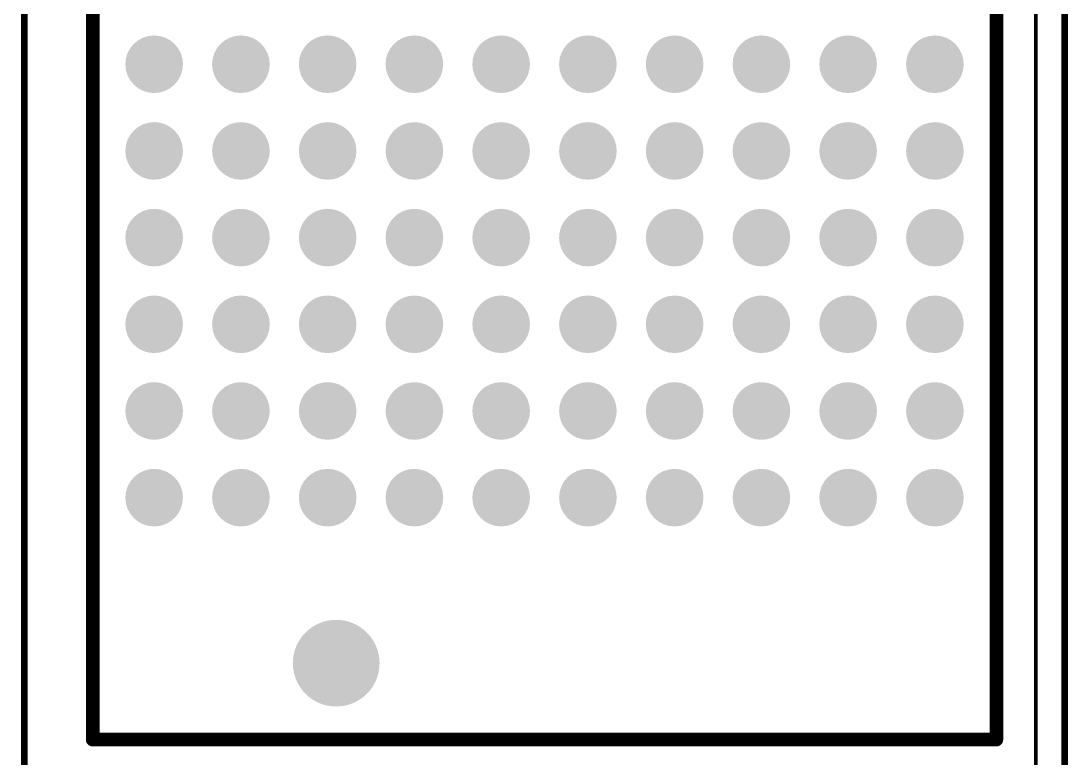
# Model space of a CAD drawing. Header units: inches. Extents: x -7 to 179, y 0 to 152.
# Drawn here: x 163.7 to 179.03, y 18.52 to 29.32 of the extents above; entities that cross this region are included whole.
import ezdxf

# ---------------------------------------------------------------- set-up
doc = ezdxf.new("R2010")
doc.units = ezdxf.units.IN
for name, color, linetype in [('BOT', 5, 'Continuous'), ('Bottom Solder', 6, 'Continuous'), ('Keep-Out Layer', 6, 'Continuous'), ('Mechanical 13', 56, 'Continuous'), ('Mechanical 15', 56, 'Continuous'), ('Multi-Layer', 9, 'Continuous'), ('Pad Holes', 156, 'Continuous'), ('TOP', 1, 'Continuous'), ('Top Overlay', 2, 'Continuous'), ('Top Paste', 8, 'Continuous'), ('Top Solder', 216, 'Continuous')]:
    doc.layers.add(name, color=color, linetype=linetype)

msp = doc.modelspace()

# ---------------------------------------------------------------- hatches: boundary and pattern name
at = {"layer": 'BOT'}
h = msp.add_hatch(color=5, dxfattribs=at)
edge = h.paths.add_edge_path()
edge.add_arc((168.319, 19.907), 0.318, 0, 360)
at = {"layer": 'Bottom Solder'}
h = msp.add_hatch(color=6, dxfattribs=at)
edge = h.paths.add_edge_path()
edge.add_arc((168.319, 19.907), 0.419, 0, 360)
at = {"layer": 'Multi-Layer'}
h = msp.add_hatch(color=9, dxfattribs=at)
edge = h.paths.add_edge_path()
edge.add_arc((168.319, 19.907), 0.318, 0, 360)
at = {"layer": 'Pad Holes'}
h = msp.add_hatch(color=7, dxfattribs=at)
edge = h.paths.add_edge_path()
edge.add_arc((168.319, 19.907), 0.635, 0, 360)
at = {"layer": 'TOP'}
h = msp.add_hatch(color=1, dxfattribs=at)
edge = h.paths.add_edge_path()
edge.add_arc((165.654, 28.682), 0.32, 0, 360)
h = msp.add_hatch(color=1, dxfattribs=at)
edge = h.paths.add_edge_path()
edge.add_arc((166.924, 28.682), 0.32, 0, 360)
h = msp.add_hatch(color=1, dxfattribs=at)
edge = h.paths.add_edge_path()
edge.add_arc((168.194, 28.682), 0.32, 0, 360)
h = msp.add_hatch(color=1, dxfattribs=at)
edge = h.paths.add_edge_path()
edge.add_arc((169.464, 28.682), 0.32, 0, 360)
h = msp.add_hatch(color=1, dxfattribs=at)
edge = h.paths.add_edge_path()
edge.add_arc((170.734, 28.682), 0.32, 0, 360)
h = msp.add_hatch(color=1, dxfattribs=at)
edge = h.paths.add_edge_path()
edge.add_arc((172.004, 28.682), 0.32, 0, 360)
h = msp.add_hatch(color=1, dxfattribs=at)
edge = h.paths.add_edge_path()
edge.add_arc((173.274, 28.682), 0.32, 0, 360)
h = msp.add_hatch(color=1, dxfattribs=at)
edge = h.paths.add_edge_path()
edge.add_arc((174.544, 28.682), 0.32, 0, 360)
h = msp.add_hatch(color=1, dxfattribs=at)
edge = h.paths.add_edge_path()
edge.add_arc((175.814, 28.682), 0.32, 0, 360)
h = msp.add_hatch(color=1, dxfattribs=at)
edge = h.paths.add_edge_path()
edge.add_arc((177.084, 28.682), 0.32, 0, 360)
h = msp.add_hatch(color=1, dxfattribs=at)
edge = h.paths.add_edge_path()
edge.add_arc((165.654, 27.412), 0.32, 0, 360)
h = msp.add_hatch(color=1, dxfattribs=at)
edge = h.paths.add_edge_path()
edge.add_arc((166.924, 27.412), 0.32, 0, 360)
h = msp.add_hatch(color=1, dxfattribs=at)
edge = h.paths.add_edge_path()
edge.add_arc((168.194, 27.412), 0.32, 0, 360)
h = msp.add_hatch(color=1, dxfattribs=at)
edge = h.paths.add_edge_path()
edge.add_arc((169.464, 27.412), 0.32, 0, 360)
h = msp.add_hatch(color=1, dxfattribs=at)
edge = h.paths.add_edge_path()
edge.add_arc((170.734, 27.412), 0.32, 0, 360)
h = msp.add_hatch(color=1, dxfattribs=at)
edge = h.paths.add_edge_path()
edge.add_arc((172.004, 27.412), 0.32, 0, 360)
h = msp.add_hatch(color=1, dxfattribs=at)
edge = h.paths.add_edge_path()
edge.add_arc((173.274, 27.412), 0.32, 0, 360)
h = msp.add_hatch(color=1, dxfattribs=at)
edge = h.paths.add_edge_path()
edge.add_arc((174.544, 27.412), 0.32, 0, 360)
h = msp.add_hatch(color=1, dxfattribs=at)
edge = h.paths.add_edge_path()
edge.add_arc((175.814, 27.412), 0.32, 0, 360)
h = msp.add_hatch(color=1, dxfattribs=at)
edge = h.paths.add_edge_path()
edge.add_arc((177.084, 27.412), 0.32, 0, 360)
h = msp.add_hatch(color=1, dxfattribs=at)
edge = h.paths.add_edge_path()
edge.add_arc((165.654, 26.142), 0.32, 0, 360)
h = msp.add_hatch(color=1, dxfattribs=at)
edge = h.paths.add_edge_path()
edge.add_arc((166.924, 26.142), 0.32, 0, 360)
h = msp.add_hatch(color=1, dxfattribs=at)
edge = h.paths.add_edge_path()
edge.add_arc((168.194, 26.142), 0.32, 0, 360)
h = msp.add_hatch(color=1, dxfattribs=at)
edge = h.paths.add_edge_path()
edge.add_arc((169.464, 26.142), 0.32, 0, 360)
h = msp.add_hatch(color=1, dxfattribs=at)
edge = h.paths.add_edge_path()
edge.add_arc((170.734, 26.142), 0.32, 0, 360)
h = msp.add_hatch(color=1, dxfattribs=at)
edge = h.paths.add_edge_path()
edge.add_arc((172.004, 26.142), 0.32, 0, 360)
h = msp.add_hatch(color=1, dxfattribs=at)
edge = h.paths.add_edge_path()
edge.add_arc((173.274, 26.142), 0.32, 0, 360)
h = msp.add_hatch(color=1, dxfattribs=at)
edge = h.paths.add_edge_path()
edge.add_arc((174.544, 26.142), 0.32, 0, 360)
h = msp.add_hatch(color=1, dxfattribs=at)
edge = h.paths.add_edge_path()
edge.add_arc((175.814, 26.142), 0.32, 0, 360)
h = msp.add_hatch(color=1, dxfattribs=at)
edge = h.paths.add_edge_path()
edge.add_arc((177.084, 26.142), 0.32, 0, 360)
h = msp.add_hatch(color=1, dxfattribs=at)
edge = h.paths.add_edge_path()
edge.add_arc((165.654, 24.872), 0.32, 0, 360)
h = msp.add_hatch(color=1, dxfattribs=at)
edge = h.paths.add_edge_path()
edge.add_arc((166.924, 24.872), 0.32, 0, 360)
h = msp.add_hatch(color=1, dxfattribs=at)
edge = h.paths.add_edge_path()
edge.add_arc((168.194, 24.872), 0.32, 0, 360)
h = msp.add_hatch(color=1, dxfattribs=at)
edge = h.paths.add_edge_path()
edge.add_arc((169.464, 24.872), 0.32, 0, 360)
h = msp.add_hatch(color=1, dxfattribs=at)
edge = h.paths.add_edge_path()
edge.add_arc((170.734, 24.872), 0.32, 0, 360)
h = msp.add_hatch(color=1, dxfattribs=at)
edge = h.paths.add_edge_path()
edge.add_arc((172.004, 24.872), 0.32, 0, 360)
h = msp.add_hatch(color=1, dxfattribs=at)
edge = h.paths.add_edge_path()
edge.add_arc((173.274, 24.872), 0.32, 0, 360)
h = msp.add_hatch(color=1, dxfattribs=at)
edge = h.paths.add_edge_path()
edge.add_arc((174.544, 24.872), 0.32, 0, 360)
h = msp.add_hatch(color=1, dxfattribs=at)
edge = h.paths.add_edge_path()
edge.add_arc((175.814, 24.872), 0.32, 0, 360)
h = msp.add_hatch(color=1, dxfattribs=at)
edge = h.paths.add_edge_path()
edge.add_arc((177.084, 24.872), 0.32, 0, 360)
h = msp.add_hatch(color=1, dxfattribs=at)
edge = h.paths.add_edge_path()
edge.add_arc((165.654, 23.602), 0.32, 0, 360)
h = msp.add_hatch(color=1, dxfattribs=at)
edge = h.paths.add_edge_path()
edge.add_arc((166.924, 23.602), 0.32, 0, 360)
h = msp.add_hatch(color=1, dxfattribs=at)
edge = h.paths.add_edge_path()
edge.add_arc((168.194, 23.602), 0.32, 0, 360)
h = msp.add_hatch(color=1, dxfattribs=at)
edge = h.paths.add_edge_path()
edge.add_arc((169.464, 23.602), 0.32, 0, 360)
h = msp.add_hatch(color=1, dxfattribs=at)
edge = h.paths.add_edge_path()
edge.add_arc((170.734, 23.602), 0.32, 0, 360)
h = msp.add_hatch(color=1, dxfattribs=at)
edge = h.paths.add_edge_path()
edge.add_arc((172.004, 23.602), 0.32, 0, 360)
h = msp.add_hatch(color=1, dxfattribs=at)
edge = h.paths.add_edge_path()
edge.add_arc((173.274, 23.602), 0.32, 0, 360)
h = msp.add_hatch(color=1, dxfattribs=at)
edge = h.paths.add_edge_path()
edge.add_arc((174.544, 23.602), 0.32, 0, 360)
h = msp.add_hatch(color=1, dxfattribs=at)
edge = h.paths.add_edge_path()
edge.add_arc((175.814, 23.602), 0.32, 0, 360)
h = msp.add_hatch(color=1, dxfattribs=at)
edge = h.paths.add_edge_path()
edge.add_arc((177.084, 23.602), 0.32, 0, 360)
h = msp.add_hatch(color=1, dxfattribs=at)
edge = h.paths.add_edge_path()
edge.add_arc((165.654, 22.332), 0.32, 0, 360)
h = msp.add_hatch(color=1, dxfattribs=at)
edge = h.paths.add_edge_path()
edge.add_arc((166.924, 22.332), 0.32, 0, 360)
h = msp.add_hatch(color=1, dxfattribs=at)
edge = h.paths.add_edge_path()
edge.add_arc((168.194, 22.332), 0.32, 0, 360)
h = msp.add_hatch(color=1, dxfattribs=at)
edge = h.paths.add_edge_path()
edge.add_arc((169.464, 22.332), 0.32, 0, 360)
h = msp.add_hatch(color=1, dxfattribs=at)
edge = h.paths.add_edge_path()
edge.add_arc((170.734, 22.332), 0.32, 0, 360)
h = msp.add_hatch(color=1, dxfattribs=at)
edge = h.paths.add_edge_path()
edge.add_arc((172.004, 22.332), 0.32, 0, 360)
h = msp.add_hatch(color=1, dxfattribs=at)
edge = h.paths.add_edge_path()
edge.add_arc((173.274, 22.332), 0.32, 0, 360)
h = msp.add_hatch(color=1, dxfattribs=at)
edge = h.paths.add_edge_path()
edge.add_arc((174.544, 22.332), 0.32, 0, 360)
h = msp.add_hatch(color=1, dxfattribs=at)
edge = h.paths.add_edge_path()
edge.add_arc((175.814, 22.332), 0.32, 0, 360)
h = msp.add_hatch(color=1, dxfattribs=at)
edge = h.paths.add_edge_path()
edge.add_arc((177.084, 22.332), 0.32, 0, 360)
h = msp.add_hatch(color=1, dxfattribs=at)
edge = h.paths.add_edge_path()
edge.add_arc((168.319, 19.907), 0.318, 0, 360)
at = {"layer": 'Top Paste'}
h = msp.add_hatch(color=8, dxfattribs=at)
edge = h.paths.add_edge_path()
edge.add_arc((165.654, 28.682), 0.32, 0, 360)
h = msp.add_hatch(color=8, dxfattribs=at)
edge = h.paths.add_edge_path()
edge.add_arc((166.924, 28.682), 0.32, 0, 360)
h = msp.add_hatch(color=8, dxfattribs=at)
edge = h.paths.add_edge_path()
edge.add_arc((168.194, 28.682), 0.32, 0, 360)
h = msp.add_hatch(color=8, dxfattribs=at)
edge = h.paths.add_edge_path()
edge.add_arc((169.464, 28.682), 0.32, 0, 360)
h = msp.add_hatch(color=8, dxfattribs=at)
edge = h.paths.add_edge_path()
edge.add_arc((170.734, 28.682), 0.32, 0, 360)
h = msp.add_hatch(color=8, dxfattribs=at)
edge = h.paths.add_edge_path()
edge.add_arc((172.004, 28.682), 0.32, 0, 360)
h = msp.add_hatch(color=8, dxfattribs=at)
edge = h.paths.add_edge_path()
edge.add_arc((173.274, 28.682), 0.32, 0, 360)
h = msp.add_hatch(color=8, dxfattribs=at)
edge = h.paths.add_edge_path()
edge.add_arc((174.544, 28.682), 0.32, 0, 360)
h = msp.add_hatch(color=8, dxfattribs=at)
edge = h.paths.add_edge_path()
edge.add_arc((175.814, 28.682), 0.32, 0, 360)
h = msp.add_hatch(color=8, dxfattribs=at)
edge = h.paths.add_edge_path()
edge.add_arc((177.084, 28.682), 0.32, 0, 360)
h = msp.add_hatch(color=8, dxfattribs=at)
edge = h.paths.add_edge_path()
edge.add_arc((165.654, 27.412), 0.32, 0, 360)
h = msp.add_hatch(color=8, dxfattribs=at)
edge = h.paths.add_edge_path()
edge.add_arc((166.924, 27.412), 0.32, 0, 360)
h = msp.add_hatch(color=8, dxfattribs=at)
edge = h.paths.add_edge_path()
edge.add_arc((168.194, 27.412), 0.32, 0, 360)
h = msp.add_hatch(color=8, dxfattribs=at)
edge = h.paths.add_edge_path()
edge.add_arc((169.464, 27.412), 0.32, 0, 360)
h = msp.add_hatch(color=8, dxfattribs=at)
edge = h.paths.add_edge_path()
edge.add_arc((170.734, 27.412), 0.32, 0, 360)
h = msp.add_hatch(color=8, dxfattribs=at)
edge = h.paths.add_edge_path()
edge.add_arc((172.004, 27.412), 0.32, 0, 360)
h = msp.add_hatch(color=8, dxfattribs=at)
edge = h.paths.add_edge_path()
edge.add_arc((173.274, 27.412), 0.32, 0, 360)
h = msp.add_hatch(color=8, dxfattribs=at)
edge = h.paths.add_edge_path()
edge.add_arc((174.544, 27.412), 0.32, 0, 360)
h = msp.add_hatch(color=8, dxfattribs=at)
edge = h.paths.add_edge_path()
edge.add_arc((175.814, 27.412), 0.32, 0, 360)
h = msp.add_hatch(color=8, dxfattribs=at)
edge = h.paths.add_edge_path()
edge.add_arc((177.084, 27.412), 0.32, 0, 360)
h = msp.add_hatch(color=8, dxfattribs=at)
edge = h.paths.add_edge_path()
edge.add_arc((165.654, 26.142), 0.32, 0, 360)
h = msp.add_hatch(color=8, dxfattribs=at)
edge = h.paths.add_edge_path()
edge.add_arc((166.924, 26.142), 0.32, 0, 360)
h = msp.add_hatch(color=8, dxfattribs=at)
edge = h.paths.add_edge_path()
edge.add_arc((168.194, 26.142), 0.32, 0, 360)
h = msp.add_hatch(color=8, dxfattribs=at)
edge = h.paths.add_edge_path()
edge.add_arc((169.464, 26.142), 0.32, 0, 360)
h = msp.add_hatch(color=8, dxfattribs=at)
edge = h.paths.add_edge_path()
edge.add_arc((170.734, 26.142), 0.32, 0, 360)
h = msp.add_hatch(color=8, dxfattribs=at)
edge = h.paths.add_edge_path()
edge.add_arc((172.004, 26.142), 0.32, 0, 360)
h = msp.add_hatch(color=8, dxfattribs=at)
edge = h.paths.add_edge_path()
edge.add_arc((173.274, 26.142), 0.32, 0, 360)
h = msp.add_hatch(color=8, dxfattribs=at)
edge = h.paths.add_edge_path()
edge.add_arc((174.544, 26.142), 0.32, 0, 360)
h = msp.add_hatch(color=8, dxfattribs=at)
edge = h.paths.add_edge_path()
edge.add_arc((175.814, 26.142), 0.32, 0, 360)
h = msp.add_hatch(color=8, dxfattribs=at)
edge = h.paths.add_edge_path()
edge.add_arc((177.084, 26.142), 0.32, 0, 360)
h = msp.add_hatch(color=8, dxfattribs=at)
edge = h.paths.add_edge_path()
edge.add_arc((165.654, 24.872), 0.32, 0, 360)
h = msp.add_hatch(color=8, dxfattribs=at)
edge = h.paths.add_edge_path()
edge.add_arc((166.924, 24.872), 0.32, 0, 360)
h = msp.add_hatch(color=8, dxfattribs=at)
edge = h.paths.add_edge_path()
edge.add_arc((168.194, 24.872), 0.32, 0, 360)
h = msp.add_hatch(color=8, dxfattribs=at)
edge = h.paths.add_edge_path()
edge.add_arc((169.464, 24.872), 0.32, 0, 360)
h = msp.add_hatch(color=8, dxfattribs=at)
edge = h.paths.add_edge_path()
edge.add_arc((170.734, 24.872), 0.32, 0, 360)
h = msp.add_hatch(color=8, dxfattribs=at)
edge = h.paths.add_edge_path()
edge.add_arc((172.004, 24.872), 0.32, 0, 360)
h = msp.add_hatch(color=8, dxfattribs=at)
edge = h.paths.add_edge_path()
edge.add_arc((173.274, 24.872), 0.32, 0, 360)
h = msp.add_hatch(color=8, dxfattribs=at)
edge = h.paths.add_edge_path()
edge.add_arc((174.544, 24.872), 0.32, 0, 360)
h = msp.add_hatch(color=8, dxfattribs=at)
edge = h.paths.add_edge_path()
edge.add_arc((175.814, 24.872), 0.32, 0, 360)
h = msp.add_hatch(color=8, dxfattribs=at)
edge = h.paths.add_edge_path()
edge.add_arc((177.084, 24.872), 0.32, 0, 360)
h = msp.add_hatch(color=8, dxfattribs=at)
edge = h.paths.add_edge_path()
edge.add_arc((165.654, 23.602), 0.32, 0, 360)
h = msp.add_hatch(color=8, dxfattribs=at)
edge = h.paths.add_edge_path()
edge.add_arc((166.924, 23.602), 0.32, 0, 360)
h = msp.add_hatch(color=8, dxfattribs=at)
edge = h.paths.add_edge_path()
edge.add_arc((168.194, 23.602), 0.32, 0, 360)
h = msp.add_hatch(color=8, dxfattribs=at)
edge = h.paths.add_edge_path()
edge.add_arc((169.464, 23.602), 0.32, 0, 360)
h = msp.add_hatch(color=8, dxfattribs=at)
edge = h.paths.add_edge_path()
edge.add_arc((170.734, 23.602), 0.32, 0, 360)
h = msp.add_hatch(color=8, dxfattribs=at)
edge = h.paths.add_edge_path()
edge.add_arc((172.004, 23.602), 0.32, 0, 360)
h = msp.add_hatch(color=8, dxfattribs=at)
edge = h.paths.add_edge_path()
edge.add_arc((173.274, 23.602), 0.32, 0, 360)
h = msp.add_hatch(color=8, dxfattribs=at)
edge = h.paths.add_edge_path()
edge.add_arc((174.544, 23.602), 0.32, 0, 360)
h = msp.add_hatch(color=8, dxfattribs=at)
edge = h.paths.add_edge_path()
edge.add_arc((175.814, 23.602), 0.32, 0, 360)
h = msp.add_hatch(color=8, dxfattribs=at)
edge = h.paths.add_edge_path()
edge.add_arc((177.084, 23.602), 0.32, 0, 360)
h = msp.add_hatch(color=8, dxfattribs=at)
edge = h.paths.add_edge_path()
edge.add_arc((165.654, 22.332), 0.32, 0, 360)
h = msp.add_hatch(color=8, dxfattribs=at)
edge = h.paths.add_edge_path()
edge.add_arc((166.924, 22.332), 0.32, 0, 360)
h = msp.add_hatch(color=8, dxfattribs=at)
edge = h.paths.add_edge_path()
edge.add_arc((168.194, 22.332), 0.32, 0, 360)
h = msp.add_hatch(color=8, dxfattribs=at)
edge = h.paths.add_edge_path()
edge.add_arc((169.464, 22.332), 0.32, 0, 360)
h = msp.add_hatch(color=8, dxfattribs=at)
edge = h.paths.add_edge_path()
edge.add_arc((170.734, 22.332), 0.32, 0, 360)
h = msp.add_hatch(color=8, dxfattribs=at)
edge = h.paths.add_edge_path()
edge.add_arc((172.004, 22.332), 0.32, 0, 360)
h = msp.add_hatch(color=8, dxfattribs=at)
edge = h.paths.add_edge_path()
edge.add_arc((173.274, 22.332), 0.32, 0, 360)
h = msp.add_hatch(color=8, dxfattribs=at)
edge = h.paths.add_edge_path()
edge.add_arc((174.544, 22.332), 0.32, 0, 360)
h = msp.add_hatch(color=8, dxfattribs=at)
edge = h.paths.add_edge_path()
edge.add_arc((175.814, 22.332), 0.32, 0, 360)
h = msp.add_hatch(color=8, dxfattribs=at)
edge = h.paths.add_edge_path()
edge.add_arc((177.084, 22.332), 0.32, 0, 360)
at = {"layer": 'Top Solder'}
h = msp.add_hatch(color=216, dxfattribs=at)
edge = h.paths.add_edge_path()
edge.add_arc((165.654, 28.682), 0.422, 0, 360)
h = msp.add_hatch(color=216, dxfattribs=at)
edge = h.paths.add_edge_path()
edge.add_arc((166.924, 28.682), 0.422, 0, 360)
h = msp.add_hatch(color=216, dxfattribs=at)
edge = h.paths.add_edge_path()
edge.add_arc((168.194, 28.682), 0.422, 0, 360)
h = msp.add_hatch(color=216, dxfattribs=at)
edge = h.paths.add_edge_path()
edge.add_arc((169.464, 28.682), 0.422, 0, 360)
h = msp.add_hatch(color=216, dxfattribs=at)
edge = h.paths.add_edge_path()
edge.add_arc((170.734, 28.682), 0.422, 0, 360)
h = msp.add_hatch(color=216, dxfattribs=at)
edge = h.paths.add_edge_path()
edge.add_arc((172.004, 28.682), 0.422, 0, 360)
h = msp.add_hatch(color=216, dxfattribs=at)
edge = h.paths.add_edge_path()
edge.add_arc((173.274, 28.682), 0.422, 0, 360)
h = msp.add_hatch(color=216, dxfattribs=at)
edge = h.paths.add_edge_path()
edge.add_arc((174.544, 28.682), 0.422, 0, 360)
h = msp.add_hatch(color=216, dxfattribs=at)
edge = h.paths.add_edge_path()
edge.add_arc((175.814, 28.682), 0.422, 0, 360)
h = msp.add_hatch(color=216, dxfattribs=at)
edge = h.paths.add_edge_path()
edge.add_arc((177.084, 28.682), 0.422, 0, 360)
h = msp.add_hatch(color=216, dxfattribs=at)
edge = h.paths.add_edge_path()
edge.add_arc((165.654, 27.412), 0.422, 0, 360)
h = msp.add_hatch(color=216, dxfattribs=at)
edge = h.paths.add_edge_path()
edge.add_arc((166.924, 27.412), 0.422, 0, 360)
h = msp.add_hatch(color=216, dxfattribs=at)
edge = h.paths.add_edge_path()
edge.add_arc((168.194, 27.412), 0.422, 0, 360)
h = msp.add_hatch(color=216, dxfattribs=at)
edge = h.paths.add_edge_path()
edge.add_arc((169.464, 27.412), 0.422, 0, 360)
h = msp.add_hatch(color=216, dxfattribs=at)
edge = h.paths.add_edge_path()
edge.add_arc((170.734, 27.412), 0.422, 0, 360)
h = msp.add_hatch(color=216, dxfattribs=at)
edge = h.paths.add_edge_path()
edge.add_arc((172.004, 27.412), 0.422, 0, 360)
h = msp.add_hatch(color=216, dxfattribs=at)
edge = h.paths.add_edge_path()
edge.add_arc((173.274, 27.412), 0.422, 0, 360)
h = msp.add_hatch(color=216, dxfattribs=at)
edge = h.paths.add_edge_path()
edge.add_arc((174.544, 27.412), 0.422, 0, 360)
h = msp.add_hatch(color=216, dxfattribs=at)
edge = h.paths.add_edge_path()
edge.add_arc((175.814, 27.412), 0.422, 0, 360)
h = msp.add_hatch(color=216, dxfattribs=at)
edge = h.paths.add_edge_path()
edge.add_arc((177.084, 27.412), 0.422, 0, 360)
h = msp.add_hatch(color=216, dxfattribs=at)
edge = h.paths.add_edge_path()
edge.add_arc((165.654, 26.142), 0.422, 0, 360)
h = msp.add_hatch(color=216, dxfattribs=at)
edge = h.paths.add_edge_path()
edge.add_arc((166.924, 26.142), 0.422, 0, 360)
h = msp.add_hatch(color=216, dxfattribs=at)
edge = h.paths.add_edge_path()
edge.add_arc((168.194, 26.142), 0.422, 0, 360)
h = msp.add_hatch(color=216, dxfattribs=at)
edge = h.paths.add_edge_path()
edge.add_arc((169.464, 26.142), 0.422, 0, 360)
h = msp.add_hatch(color=216, dxfattribs=at)
edge = h.paths.add_edge_path()
edge.add_arc((170.734, 26.142), 0.422, 0, 360)
h = msp.add_hatch(color=216, dxfattribs=at)
edge = h.paths.add_edge_path()
edge.add_arc((172.004, 26.142), 0.422, 0, 360)
h = msp.add_hatch(color=216, dxfattribs=at)
edge = h.paths.add_edge_path()
edge.add_arc((173.274, 26.142), 0.422, 0, 360)
h = msp.add_hatch(color=216, dxfattribs=at)
edge = h.paths.add_edge_path()
edge.add_arc((174.544, 26.142), 0.422, 0, 360)
h = msp.add_hatch(color=216, dxfattribs=at)
edge = h.paths.add_edge_path()
edge.add_arc((175.814, 26.142), 0.422, 0, 360)
h = msp.add_hatch(color=216, dxfattribs=at)
edge = h.paths.add_edge_path()
edge.add_arc((177.084, 26.142), 0.422, 0, 360)
h = msp.add_hatch(color=216, dxfattribs=at)
edge = h.paths.add_edge_path()
edge.add_arc((165.654, 24.872), 0.422, 0, 360)
h = msp.add_hatch(color=216, dxfattribs=at)
edge = h.paths.add_edge_path()
edge.add_arc((166.924, 24.872), 0.422, 0, 360)
h = msp.add_hatch(color=216, dxfattribs=at)
edge = h.paths.add_edge_path()
edge.add_arc((168.194, 24.872), 0.422, 0, 360)
h = msp.add_hatch(color=216, dxfattribs=at)
edge = h.paths.add_edge_path()
edge.add_arc((169.464, 24.872), 0.422, 0, 360)
h = msp.add_hatch(color=216, dxfattribs=at)
edge = h.paths.add_edge_path()
edge.add_arc((170.734, 24.872), 0.422, 0, 360)
h = msp.add_hatch(color=216, dxfattribs=at)
edge = h.paths.add_edge_path()
edge.add_arc((172.004, 24.872), 0.422, 0, 360)
h = msp.add_hatch(color=216, dxfattribs=at)
edge = h.paths.add_edge_path()
edge.add_arc((173.274, 24.872), 0.422, 0, 360)
h = msp.add_hatch(color=216, dxfattribs=at)
edge = h.paths.add_edge_path()
edge.add_arc((174.544, 24.872), 0.422, 0, 360)
h = msp.add_hatch(color=216, dxfattribs=at)
edge = h.paths.add_edge_path()
edge.add_arc((175.814, 24.872), 0.422, 0, 360)
h = msp.add_hatch(color=216, dxfattribs=at)
edge = h.paths.add_edge_path()
edge.add_arc((177.084, 24.872), 0.422, 0, 360)
h = msp.add_hatch(color=216, dxfattribs=at)
edge = h.paths.add_edge_path()
edge.add_arc((165.654, 23.602), 0.422, 0, 360)
h = msp.add_hatch(color=216, dxfattribs=at)
edge = h.paths.add_edge_path()
edge.add_arc((166.924, 23.602), 0.422, 0, 360)
h = msp.add_hatch(color=216, dxfattribs=at)
edge = h.paths.add_edge_path()
edge.add_arc((168.194, 23.602), 0.422, 0, 360)
h = msp.add_hatch(color=216, dxfattribs=at)
edge = h.paths.add_edge_path()
edge.add_arc((169.464, 23.602), 0.422, 0, 360)
h = msp.add_hatch(color=216, dxfattribs=at)
edge = h.paths.add_edge_path()
edge.add_arc((170.734, 23.602), 0.422, 0, 360)
h = msp.add_hatch(color=216, dxfattribs=at)
edge = h.paths.add_edge_path()
edge.add_arc((172.004, 23.602), 0.422, 0, 360)
h = msp.add_hatch(color=216, dxfattribs=at)
edge = h.paths.add_edge_path()
edge.add_arc((173.274, 23.602), 0.422, 0, 360)
h = msp.add_hatch(color=216, dxfattribs=at)
edge = h.paths.add_edge_path()
edge.add_arc((174.544, 23.602), 0.422, 0, 360)
h = msp.add_hatch(color=216, dxfattribs=at)
edge = h.paths.add_edge_path()
edge.add_arc((175.814, 23.602), 0.422, 0, 360)
h = msp.add_hatch(color=216, dxfattribs=at)
edge = h.paths.add_edge_path()
edge.add_arc((177.084, 23.602), 0.422, 0, 360)
h = msp.add_hatch(color=216, dxfattribs=at)
edge = h.paths.add_edge_path()
edge.add_arc((165.654, 22.332), 0.422, 0, 360)
h = msp.add_hatch(color=216, dxfattribs=at)
edge = h.paths.add_edge_path()
edge.add_arc((166.924, 22.332), 0.422, 0, 360)
h = msp.add_hatch(color=216, dxfattribs=at)
edge = h.paths.add_edge_path()
edge.add_arc((168.194, 22.332), 0.422, 0, 360)
h = msp.add_hatch(color=216, dxfattribs=at)
edge = h.paths.add_edge_path()
edge.add_arc((169.464, 22.332), 0.422, 0, 360)
h = msp.add_hatch(color=216, dxfattribs=at)
edge = h.paths.add_edge_path()
edge.add_arc((170.734, 22.332), 0.422, 0, 360)
h = msp.add_hatch(color=216, dxfattribs=at)
edge = h.paths.add_edge_path()
edge.add_arc((172.004, 22.332), 0.422, 0, 360)
h = msp.add_hatch(color=216, dxfattribs=at)
edge = h.paths.add_edge_path()
edge.add_arc((173.274, 22.332), 0.422, 0, 360)
h = msp.add_hatch(color=216, dxfattribs=at)
edge = h.paths.add_edge_path()
edge.add_arc((174.544, 22.332), 0.422, 0, 360)
h = msp.add_hatch(color=216, dxfattribs=at)
edge = h.paths.add_edge_path()
edge.add_arc((175.814, 22.332), 0.422, 0, 360)
h = msp.add_hatch(color=216, dxfattribs=at)
edge = h.paths.add_edge_path()
edge.add_arc((177.084, 22.332), 0.422, 0, 360)
h = msp.add_hatch(color=216, dxfattribs=at)
edge = h.paths.add_edge_path()
edge.add_arc((168.319, 19.907), 0.419, 0, 360)

# ---------------------------------------------------------------- linework, layer by layer
at = {"layer": 'Keep-Out Layer'}
msp.add_lwpolyline([(178.562, 5.08, 0.0508, 0.0508, 0), (178.562, 146.812, 0.0508, 0.0508, 0)], format="xyseb", dxfattribs=at)
at = {"layer": 'Mechanical 13'}
for points in [[(164.754, 18.787, 0.2, 0.2, 0), (164.754, 75.407, 0.2, 0.2, 0)], [(177.984, 18.787, 0.2, 0.2, 0), (177.984, 75.407, 0.2, 0.2, 0)], [(164.754, 18.787, 0.2, 0.2, 0), (177.984, 18.787, 0.2, 0.2, 0)]]:
    msp.add_lwpolyline(points, format="xyseb", dxfattribs=at)
for points in [[(164.704, 18.787, 0.1, 0.1, 1), (164.804, 18.787, 0.1, 0.1, 1)], [(164.704, 18.787, 0.1, 0.1, 1), (164.804, 18.787, 0.1, 0.1, 1)], [(177.934, 18.787, 0.1, 0.1, 1), (178.034, 18.787, 0.1, 0.1, 1)], [(177.934, 18.787, 0.1, 0.1, 1), (178.034, 18.787, 0.1, 0.1, 1)]]:
    msp.add_lwpolyline(points, format="xyseb", close=True, dxfattribs=at)
at = {"layer": 'Mechanical 15'}
for points in [[(163.754, 17.197, 0.1, 0.1, 0), (163.754, 76.407, 0.1, 0.1, 0)], [(178.984, 17.197, 0.1, 0.1, 0), (178.984, 76.407, 0.1, 0.1, 0)]]:
    msp.add_lwpolyline(points, format="xyseb", dxfattribs=at)
at = {"layer": 'Top Overlay'}
for points in [[(164.754, 18.787, 0.1, 0.1, 0), (164.754, 75.407, 0.1, 0.1, 0)], [(177.984, 18.787, 0.1, 0.1, 0), (177.984, 75.407, 0.1, 0.1, 0)], [(164.754, 18.787, 0.1, 0.1, 0), (177.984, 18.787, 0.1, 0.1, 0)]]:
    msp.add_lwpolyline(points, format="xyseb", dxfattribs=at)
for points in [[(164.729, 18.787, 0.05, 0.05, 1), (164.779, 18.787, 0.05, 0.05, 1)], [(164.729, 18.787, 0.05, 0.05, 1), (164.779, 18.787, 0.05, 0.05, 1)], [(177.959, 18.787, 0.05, 0.05, 1), (178.009, 18.787, 0.05, 0.05, 1)], [(177.959, 18.787, 0.05, 0.05, 1), (178.009, 18.787, 0.05, 0.05, 1)]]:
    msp.add_lwpolyline(points, format="xyseb", close=True, dxfattribs=at)

doc.saveas('drawing.dxf')
